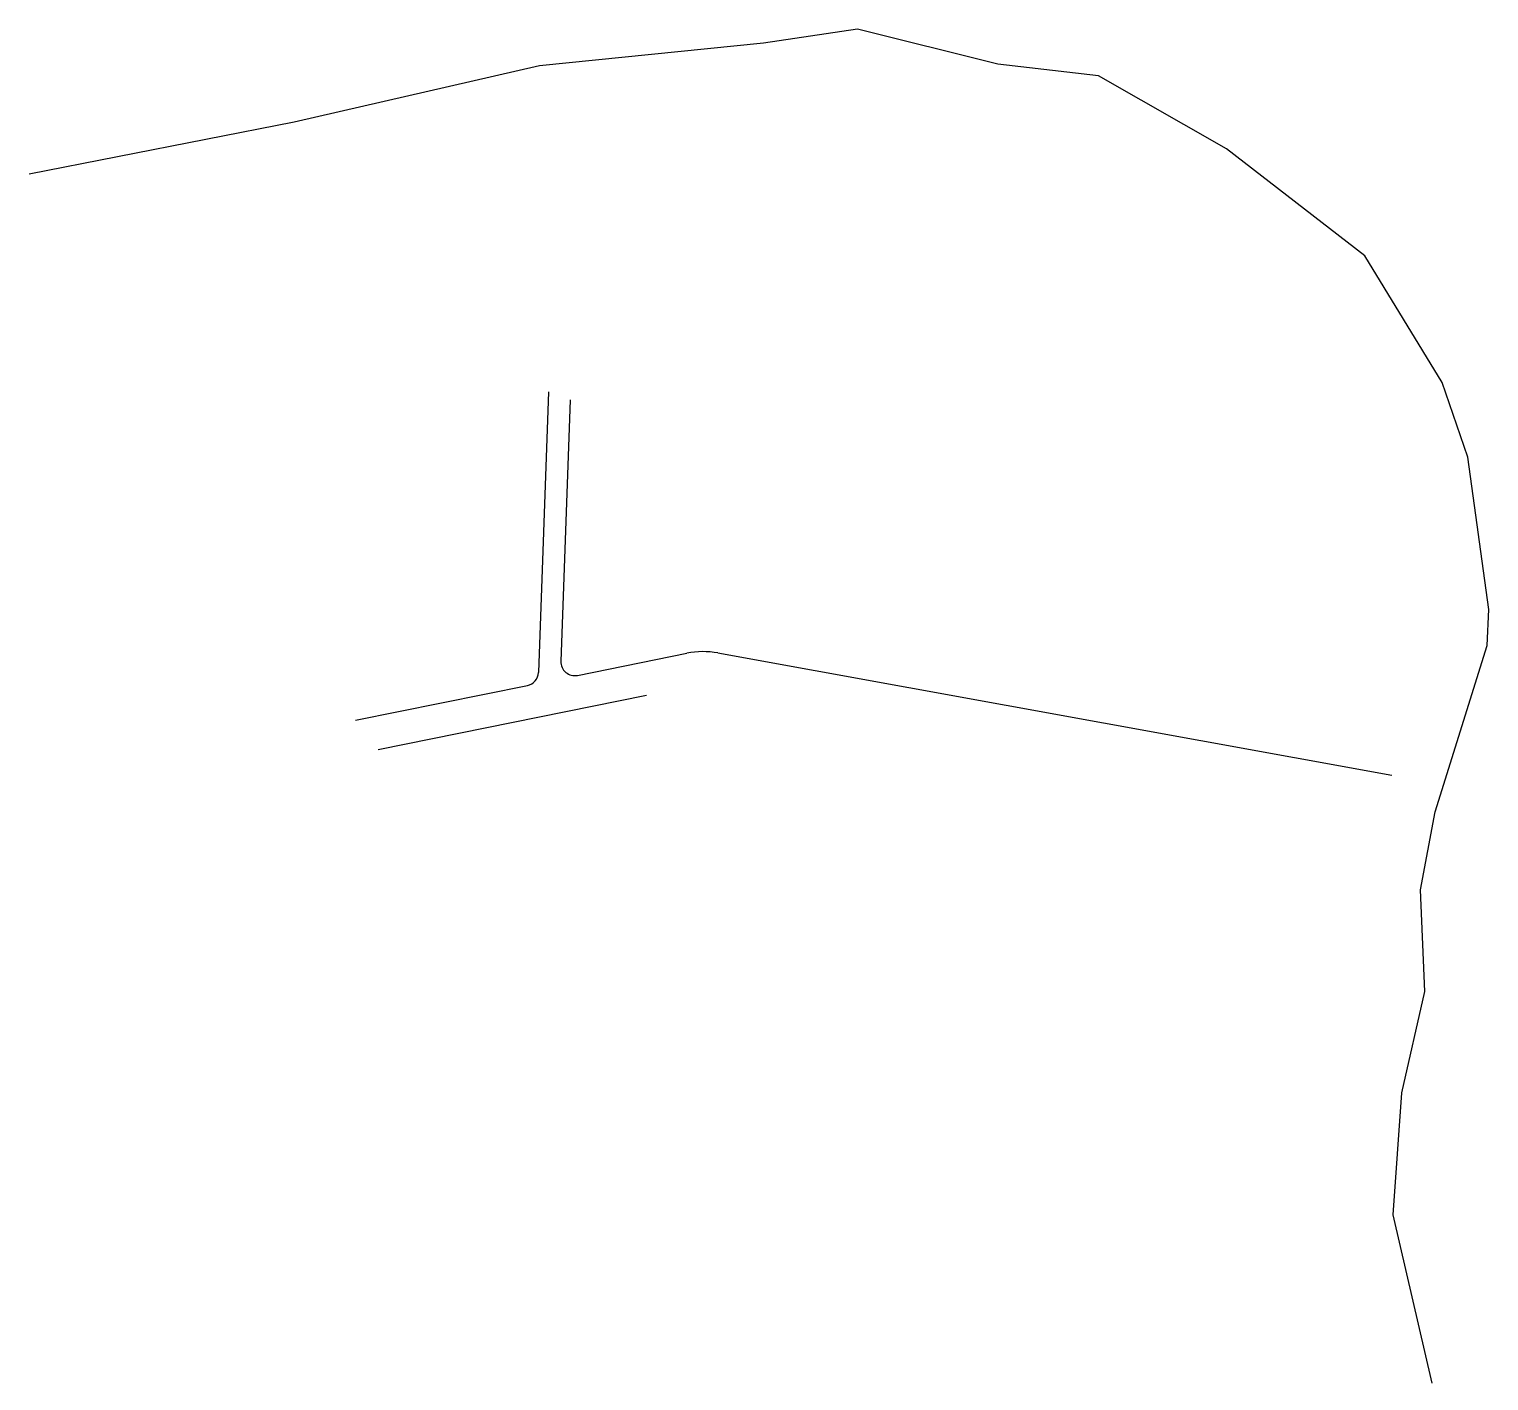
# Model space of a CAD drawing. Header units: feet. Extents: x 153404 to 154800, y 178561 to 179983.
# Drawn here: x 153404 to 153933, y 179493 to 179983 of the extents above; entities that cross this region are included whole.
import ezdxf

# ---------------------------------------------------------------- set-up
doc = ezdxf.new("R2010")
doc.units = ezdxf.units.FT
doc.header["$MEASUREMENT"] = 0
doc.layers.add('TRIG-T', color=1, linetype='CONTINUOUS')

msp = doc.modelspace()

# ---------------------------------------------------------------- linework, layer by layer
at = {"layer": 'TRIG-T', "color": 6}
for p, q in [((153592.33, 179851.64), (153588.73, 179749.95)), ((153600.23, 179848.71), (153596.88, 179753.97)), ((153602.86, 179748.89), (153642.52, 179756.9)), ((153653.8, 179757.01), (153898.02, 179712.8)), ((153522.48, 179732.66), (153584.72, 179745.22)), ((153530.65, 179722.06), (153627.85, 179741.69))]:
    msp.add_line(p, q, dxfattribs=at)
at = {"layer": 'TRIG-T', "color": 6, "elevation": 192.1}
msp.add_lwpolyline([(153912.58, 179492.53), (153898.48, 179553.5), (153901.66, 179597.74), (153909.94, 179634.34), (153908.38, 179671.27), (153913.65, 179699.49), (153932.59, 179759.68), (153933.13, 179772.76), (153925.49, 179827.96), (153916.27, 179854.91), (153888.17, 179900.88), (153838.09, 179939.56), (153791.73, 179966), (153755.18, 179970.27), (153704.32, 179982.92), (153670.29, 179977.86), (153589.13, 179969.71), (153500.28, 179949.25), (153404.2, 179930.39)], dxfattribs=at)
at = {"layer": 'TRIG-T', "color": 6}
for centre, radius, start, end in [((153648.46, 179727.49), 30, 79.7395, 101.4168), ((153601.87, 179753.79), 5, 177.9705, 281.4168), ((153583.73, 179750.13), 5, 281.4168, 357.9705)]:
    msp.add_arc(centre, radius, start, end, dxfattribs=at)

doc.saveas('drawing.dxf')
